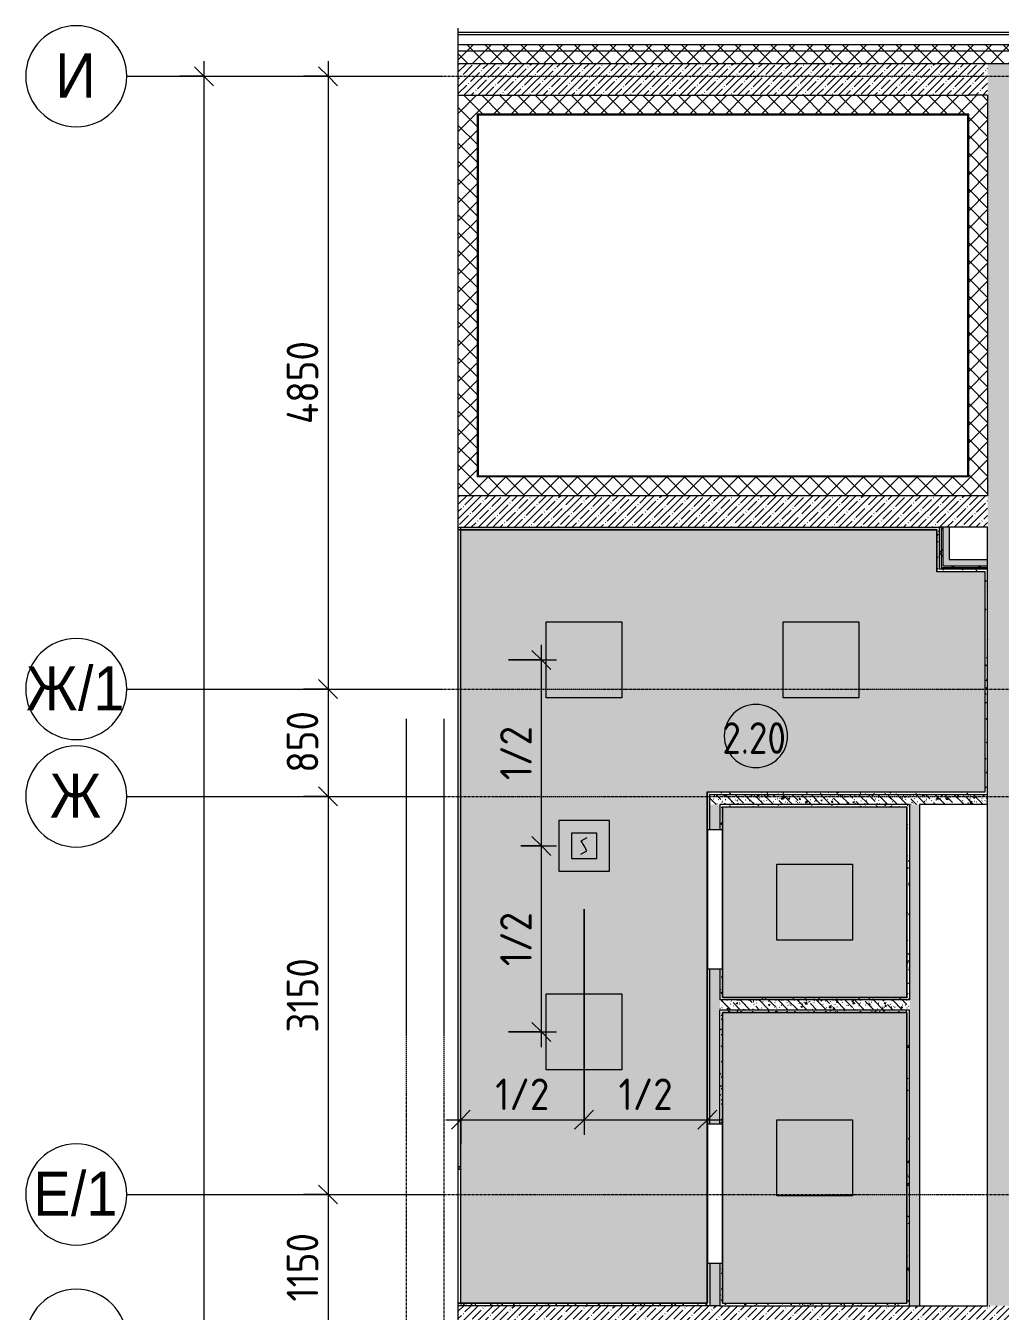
# Model space of a CAD drawing. Header units: millimetres. Extents: x 81548 to 272142, y -8553 to 29000.
# Drawn here: x 81548 to 89260, y 17226 to 27400 of the extents above; entities that cross this region are included whole.
import ezdxf

# ---------------------------------------------------------------- set-up
doc = ezdxf.new("R2010")
doc.units = ezdxf.units.MM
doc.linetypes.add('Осевая', pattern=[31.75, 6.35, -4.7625, 15.875, -4.7625])
for name, color, linetype, lineweight in [('A-ANNO-DIMS', 7, 'Continuous', 9), ('A-ANNO-DIMS-100', 7, 'Continuous', 9), ('A-AREA-IDEN', 7, 'Continuous', 9), ('A-DETL-GENF', 7, 'Continuous', 9), ('A-WALL', 7, 'Continuous', 9), ('I-WALL', 7, 'Continuous', 9), ('Q-SPCQ', 7, 'Continuous', 9), ('Оси', 7, 'Continuous', 9), ('Оси-1', 7, 'Continuous', 20), ('Оси-2', 7, 'Осевая', 9)]:
    doc.layers.add(name, color=color, linetype=linetype, lineweight=lineweight)
for name, color, linetype, lineweight, true_color in [('A-ANNO-NOTE', 1, 'Continuous', 9, 0xff0000), ('A-CLNG-1', 7, 'Continuous', 9, 0xeaeaea), ('A-WALL-1', 7, 'Continuous', 9, 0x3c3c3c), ('A-WALL-FNSH-1', 7, 'Continuous', 9, 0x3c3c3c), ('I-WALL-1', 7, 'Continuous', 9, 0x535353), ('Q-SPCQ-4', 1, 'Continuous', 9, 0xff0000)]:
    doc.layers.add(name, color=color, linetype=linetype, lineweight=lineweight, true_color=true_color)
doc.layers.add('A-CLNG-PATT-1', color=7, linetype='Continuous', lineweight=9, transparency=1)
doc.styles.add('Arial', font='arial.ttf', dxfattribs={"width": 0.9, "height": 350})
doc.styles.add('GOST Common_1', font='GOST_Common.ttf', dxfattribs={"width": 0.9, "height": 250})
doc.styles.add('ISOCPEUR', font='isocpeur.ttf', dxfattribs={"width": 0.9, "height": 250})
doc.dimstyles.new('ISO-2_5_0_9К_БОЛЬШОЙ', dxfattribs={"dimscale": 304.8, "dimtxt": 248.995294, "dimasz": 0.492126, "dimexe": 0.393701, "dimexo": 0.984252, "dimgap": 0, "dimtad": 1, "dimdec": 0, "dimrnd": 10, "dimzin": 0, "dimdsep": 46, "dimtxsty": 'ISOCPEUR', "dimblk1": 'OBLIQUE', "dimblk2": 'OBLIQUE', "dimsah": 1, "dimcen": 0.09, "dimdle": 0.393701, "dimazin": 0, "dimtfac": 1, "dimtdec": 4, "dimtix": 1, "dimtmove": 0, "dimatfit": 3, "dimfxl": 1, "dimtvp": 1, "dimtolj": 1, "dimtzin": 0, "dimarcsym": 2})
pattern_1 = [(45, (0, 0), (-70.71068, 70.71068), []), (135, (0, 0), (-70.71068, -70.71068), [])]
pattern_2 = [(45, (0, 0), (-57.024626, 57.024626), []), (45, (57.025, 0), (-57.024626, 57.024626), [100.806, -20.161, 3.353, -16.808])]
pattern_3 = [(135, (0, 0), (-75.43415, -75.43415), [106.68, -17.78, 3.556, -17.78]), (135, (0, 75.39), (-75.43415, -75.43415), []), (50, (0, 0), (127.52922, -11.15758), [13.335, -146.685]), (355, (0, 0), (-24.66966, 133.74002), [10.668, -117.348]), (100.451, (10.63, -0.93), (102.85973, 122.58178), [11.333, -124.663]), (46.184, (0, 35.56), (189.75516, -29.43036), [20.002, -220.027]), (96.636, (15.81, 33.1), (166.1822, 173.1996), [17, -186.995]), (351.184, (0, 35.56), (166.18393, 173.19757), [16.002, -176.022]), (21, (17.78, 26.67), (106.13027, -71.58603), [13.335, -146.685]), (326, (17.78, 26.67), (43.26188, 128.93175), [10.668, -117.348]), (71.451, (26.62, 20.7), (149.39198, 57.34505), [11.333, -124.663]), (37.5, (0, 0), (2.162228, 59.188357), [3.353, -112.573, 3.353, -115.773, -117.792]), (37.5, (0, 0), (2.162228, 59.188357), [-235.052, 3.353, -114.44]), (7.5, (0, 0), (46.773857, 70.126152), [3.353, -64.567, 3.353, -109.906, -44.894]), (7.5, (0, 0), (46.773857, 70.126152), [-181.178, 3.353, -41.542]), (327.5, (-39.65, 0), (94.913671, -4.010093), [3.353, -41.097, 3.353, -135.331, -184.023]), (327.5, (-39.65, 0), (94.913671, -4.010093), [-183.134, 3.353, -180.67]), (317.5, (-57.43, 0), (103.69057, 17.79882), [3.353, -54.432, 3.353, -88.748, -130.683]), (317.5, (-57.43, 0), (103.69057, 17.79882), [-149.885, 3.353, -127.33])]
pattern_4 = [(0, (0, 0), (121.92, 30.48), [10.058, -81.382, 10.058, -81.382, -487.68]), (0, (0, 0), (121.92, 30.48), [-182.88, 10.058, -172.822, 10.058, -81.382, -213.36]), (0, (0, 0), (121.92, 30.48), [-457.2, 10.058, -50.902, 10.058, -142.342]), (120, (45.72, 15.24), (-87.356454, 90.345817), [10.058, -81.382, 10.058, -81.382, -487.68]), (120, (45.72, 15.24), (-87.356454, 90.345817), [-182.88, 10.058, -172.822, 10.058, -81.382, -213.36]), (120, (45.72, 15.24), (-87.356454, 90.345817), [-457.2, 10.058, -50.902, 10.058, -142.342]), (240, (60.96, 76.2), (-34.563546, -120.825817), [10.058, -81.382, 10.058, -81.382, -487.68]), (240, (60.96, 76.2), (-34.563546, -120.825817), [-182.88, 10.058, -172.822, 10.058, -81.382, -213.36]), (240, (60.96, 76.2), (-34.563546, -120.825817), [-457.2, 10.058, -50.902, 10.058, -142.342])]
pattern_5 = [(45, (0, 0), (-106.06602, 106.06602), []), (135, (0, 0), (-106.06602, -106.06602), [])]

# ---------------------------------------------------------------- blocks, each defined once
blk = doc.blocks.new('Извещатель потолочный - Монтируемые на перекрытии-30363648-Сводный план потолков 2 этажа в осях 23-33')
at = {"layer": 'Q-SPCQ'}
for p, q in [((-300, 300), (-300, -100)), ((100, 300), (-300, 300)), ((100, -100), (100, 300)), ((0, 200), (-200, 200)), ((-200, 200), (-200, 0)), ((-122, 139), (-75, 166)), ((-100, 100), (-122, 139)), ((0, 0), (0, 200)), ((-200, 0), (0, 0)), ((-125, 34), (-78, 61)), ((-78, 61), (-100, 100)), ((-300, -100), (100, -100))]:
    blk.add_line(p, q, dxfattribs=at)
blk = doc.blocks.new('DET_L_Линия разрыва - М100-30654842-Сводный план потолков 2 этажа в осях 23-33')
at = {"layer": 'A-DETL-GENF'}
blk.add_line((11740, 0), (0, 0), dxfattribs=at)
blk = doc.blocks.new('Ось сетки - D8-29747960-Сводный план потолков 2 этажа в осях 23-33')
at = {"layer": 'Оси-1'}
for start, end in [(360, 180), (180, 360)]:
    blk.add_arc((0, 0), 4, start, end, dxfattribs=at)
blk = doc.blocks.new('DIMBLOCK14-Сводный план потолков 2 этажа в осях 23-33')
at = {"layer": 'A-ANNO-DIMS-100', "lineweight": 20}
for p, q in [((83940, 27000), (83865, 27075)), ((83940, 27000), (84015, 26925)), ((83940, 22150), (83865, 22225)), ((83940, 22150), (84015, 22075))]:
    blk.add_line(p, q, dxfattribs=at)
at = {"layer": 'A-ANNO-DIMS-100'}
for p, q in [((83940, 27120), (83940, 22150)), ((83746, 27000), (84060, 27000)), ((83940, 27000), (83746, 27000)), ((83746, 22150), (84060, 22150)), ((83940, 22150), (83746, 22150))]:
    blk.add_line(p, q, dxfattribs=at)
at = {"layer": 'A-ANNO-DIMS-100', "color": 0, "insert": (83613, 24247), "char_height": 250, "width": 787.21, "attachment_point": 1, "rotation": 90, "line_spacing_factor": 1.149209, "style": 'ISOCPEUR'}
blk.add_mtext('4850', dxfattribs=at)
blk = doc.blocks.new('_Oblique')
at = {"color": 0, "linetype": 'ByBlock', "lineweight": -2}
blk.add_line((-0.5, -0.5), (0.5, 0.5), dxfattribs=at)
blk = doc.blocks.new('DIMBLOCK15-Сводный план потолков 2 этажа в осях 23-33')
at = {"layer": 'A-ANNO-DIMS-100', "lineweight": 20}
for p, q in [((83940, 22150), (83865, 22225)), ((83940, 22150), (84015, 22075)), ((83940, 21300), (83865, 21375)), ((83940, 21300), (84015, 21225))]:
    blk.add_line(p, q, dxfattribs=at)
at = {"layer": 'A-ANNO-DIMS-100'}
for p, q in [((83746, 22150), (84060, 22150)), ((83940, 22150), (83746, 22150)), ((83940, 22150), (83940, 21300)), ((83746, 21300), (84060, 21300)), ((83940, 21300), (83746, 21300))]:
    blk.add_line(p, q, dxfattribs=at)
at = {"layer": 'A-ANNO-DIMS-100', "color": 0, "insert": (83613, 21488), "char_height": 250, "width": 568.86, "attachment_point": 1, "rotation": 90, "line_spacing_factor": 1.149209, "style": 'ISOCPEUR'}
blk.add_mtext('850', dxfattribs=at)
blk = doc.blocks.new('DIMBLOCK16-Сводный план потолков 2 этажа в осях 23-33')
at = {"layer": 'A-ANNO-DIMS-100', "lineweight": 20}
for p, q in [((83940, 21300), (83865, 21375)), ((83940, 21300), (84015, 21225)), ((83940, 18150), (83865, 18225)), ((83940, 18150), (84015, 18075))]:
    blk.add_line(p, q, dxfattribs=at)
at = {"layer": 'A-ANNO-DIMS-100'}
for p, q in [((83746, 21300), (84060, 21300)), ((83940, 21300), (83746, 21300)), ((83940, 21300), (83940, 18150)), ((83746, 18150), (84060, 18150)), ((83940, 18150), (83746, 18150))]:
    blk.add_line(p, q, dxfattribs=at)
at = {"layer": 'A-ANNO-DIMS-100', "color": 0, "insert": (83613, 19431), "char_height": 250, "width": 706.76, "attachment_point": 1, "rotation": 90, "line_spacing_factor": 1.149209, "style": 'ISOCPEUR'}
blk.add_mtext('3150', dxfattribs=at)
blk = doc.blocks.new('DIMBLOCK17-Сводный план потолков 2 этажа в осях 23-33')
at = {"layer": 'A-ANNO-DIMS-100', "lineweight": 20}
for p, q in [((83940, 18150), (83865, 18225)), ((83940, 18150), (84015, 18075)), ((83940, 17000), (83865, 17075)), ((83940, 17000), (84015, 16925))]:
    blk.add_line(p, q, dxfattribs=at)
at = {"layer": 'A-ANNO-DIMS-100'}
for p, q in [((83746, 18150), (84060, 18150)), ((83940, 18150), (83746, 18150)), ((83940, 18150), (83940, 17000)), ((83746, 17000), (84060, 17000)), ((83940, 17000), (83746, 17000))]:
    blk.add_line(p, q, dxfattribs=at)
at = {"layer": 'A-ANNO-DIMS-100', "color": 0, "insert": (83613, 17302), "char_height": 250, "width": 655.05, "attachment_point": 1, "rotation": 90, "line_spacing_factor": 1.149209, "style": 'ISOCPEUR'}
blk.add_mtext('1150', dxfattribs=at)
blk = doc.blocks.new('DIMBLOCK26-Сводный план потолков 2 этажа в осях 23-33')
at = {"layer": 'A-ANNO-DIMS-100', "lineweight": 20}
for p, q in [((82958, 27000), (82883, 27075)), ((82958, 27000), (83033, 26925)), ((82958, 0), (82883, 75)), ((82958, 0), (83033, -75))]:
    blk.add_line(p, q, dxfattribs=at)
at = {"layer": 'A-ANNO-DIMS-100'}
for p, q in [((82958, 27120), (82958, -120)), ((82764, 27000), (83078, 27000)), ((82958, 27000), (82764, 27000)), ((82764, 0), (83078, 0)), ((82958, 0), (82764, 0))]:
    blk.add_line(p, q, dxfattribs=at)
at = {"layer": 'A-ANNO-DIMS-100', "color": 0, "insert": (82632, 13105), "char_height": 250, "width": 948.1, "attachment_point": 1, "rotation": 90, "line_spacing_factor": 1.149209, "style": 'ISOCPEUR'}
blk.add_mtext('27000', dxfattribs=at)
blk = doc.blocks.new('DIMBLOCK128-Сводный план потолков 2 этажа в осях 23-33')
at = {"layer": 'A-ANNO-DIMS-100', "lineweight": 20}
for p, q in [((85629, 20909), (85554, 20984)), ((85629, 20909), (85704, 20834)), ((85629, 19437), (85554, 19512)), ((85629, 19437), (85704, 19362))]:
    blk.add_line(p, q, dxfattribs=at)
at = {"layer": 'A-ANNO-DIMS-100'}
for p, q in [((85466, 20909), (85749, 20909)), ((85629, 20909), (85466, 20909)), ((85629, 19317), (85629, 20909)), ((85368, 19437), (85749, 19437)), ((85629, 19437), (85368, 19437))]:
    blk.add_line(p, q, dxfattribs=at)
at = {"layer": 'A-ANNO-DIMS-100', "color": 0, "insert": (85302, 19957), "char_height": 250, "width": 517.14, "attachment_point": 1, "rotation": 90, "line_spacing_factor": 1.149209, "style": 'ISOCPEUR'}
blk.add_mtext('1/2', dxfattribs=at)
blk = doc.blocks.new('DIMBLOCK129-Сводный план потолков 2 этажа в осях 23-33')
at = {"layer": 'A-ANNO-DIMS-100'}
for p, q in [((85629, 20909), (85629, 22501)), ((85368, 22381), (85749, 22381)), ((85629, 22381), (85368, 22381)), ((85466, 20909), (85749, 20909)), ((85629, 20909), (85466, 20909))]:
    blk.add_line(p, q, dxfattribs=at)
at = {"layer": 'A-ANNO-DIMS-100', "lineweight": 20}
for p, q in [((85629, 22381), (85554, 22456)), ((85629, 22381), (85704, 22306)), ((85629, 20909), (85554, 20984)), ((85629, 20909), (85704, 20834))]:
    blk.add_line(p, q, dxfattribs=at)
at = {"layer": 'A-ANNO-DIMS-100', "color": 0, "insert": (85302, 21429), "char_height": 250, "width": 517.14, "attachment_point": 1, "rotation": 90, "line_spacing_factor": 1.149209, "style": 'ISOCPEUR'}
blk.add_mtext('1/2', dxfattribs=at)
blk = doc.blocks.new('DIMBLOCK130-Сводный план потолков 2 этажа в осях 23-33')
at = {"layer": 'A-ANNO-DIMS-100'}
for p, q in [((85966, 20409), (85966, 18621)), ((85966, 18741), (85966, 20409)), ((84991, 18547), (84991, 18861)), ((84871, 18741), (85966, 18741)), ((84991, 18741), (84991, 18547))]:
    blk.add_line(p, q, dxfattribs=at)
at = {"layer": 'A-ANNO-DIMS-100', "lineweight": 20}
for p, q in [((84991, 18741), (84916, 18666)), ((84991, 18741), (85066, 18816)), ((85966, 18741), (85891, 18666)), ((85966, 18741), (86041, 18816))]:
    blk.add_line(p, q, dxfattribs=at)
at = {"layer": 'A-ANNO-DIMS-100', "color": 0, "insert": (85263, 19068), "char_height": 250, "width": 517.14, "attachment_point": 1, "line_spacing_factor": 1.149209, "style": 'ISOCPEUR'}
blk.add_mtext('1/2', dxfattribs=at)
blk = doc.blocks.new('DIMBLOCK131-Сводный план потолков 2 этажа в осях 23-33')
at = {"layer": 'A-ANNO-DIMS-100'}
for p, q in [((85966, 20409), (85966, 18621)), ((85966, 18741), (85966, 20409)), ((86942, 18547), (86942, 18861)), ((85966, 18741), (87062, 18741)), ((86942, 18741), (86942, 18547))]:
    blk.add_line(p, q, dxfattribs=at)
at = {"layer": 'A-ANNO-DIMS-100', "lineweight": 20}
for p, q in [((85966, 18741), (85891, 18666)), ((85966, 18741), (86041, 18816)), ((86942, 18741), (86867, 18666)), ((86942, 18741), (87017, 18816))]:
    blk.add_line(p, q, dxfattribs=at)
at = {"layer": 'A-ANNO-DIMS-100', "color": 0, "insert": (86239, 19068), "char_height": 250, "width": 517.14, "attachment_point": 1, "line_spacing_factor": 1.149209, "style": 'ISOCPEUR'}
blk.add_mtext('1/2', dxfattribs=at)
blk = doc.blocks.new('Марка_Помещения - Номер-25198446-Сводный план потолков 2 этажа в осях 23-33')
at = {"layer": 'A-AREA-IDEN'}
for start, end in [(360, 180), (180, 360)]:
    blk.add_arc((0, 0), 2.5, start, end, dxfattribs=at)

msp = doc.modelspace()

# ---------------------------------------------------------------- hatches: boundary and pattern name
at = {"layer": 'A-CLNG-PATT-1'}
for points in [[(86940.7, 17291), (86940.7, 21336.8), (89139, 21336.8), (89139, 23080), (88760, 23080), (88760, 23409), (84991, 23409), (84991, 17291), (85838, 17291)], [(88520.7, 19711), (88520.7, 21214.8), (87062.7, 21214.8), (87062.7, 19711), (87109.6, 19711)], [(88520.7, 17291), (88520.7, 19589), (87062.7, 19589), (87062.7, 17291), (87109.6, 17291)]]:
    msp.add_hatch(color=256, dxfattribs=at).paths.add_polyline_path(points)
at = {"layer": 'A-WALL'}
h = msp.add_hatch(dxfattribs=at)
h.set_pattern_fill('FP_1', color=256, style=0, pattern_type=2)
h.set_pattern_definition(pattern_1)
h.paths.add_polyline_path([(93160, 27200), (93160, 27250), (84970.7, 27250), (84970.7, 27200), (93060, 27200)])
h = msp.add_hatch(dxfattribs=at)
h.set_pattern_fill('FP_1', color=256, style=0, pattern_type=2)
h.set_pattern_definition(pattern_1)
h.paths.add_polyline_path([(93060, 27100), (93060, 27200), (84970.7, 27200), (84970.7, 27100), (92196.2, 27100)])
h = msp.add_hatch(dxfattribs=at)
h.set_pattern_fill('FP_1', color=256, style=0, pattern_type=2)
h.set_pattern_definition(pattern_1)
h.paths.add_polyline_path([(85120, 23680), (85120, 26850), (84970.7, 26849.3), (84970.7, 23680)])
h = msp.add_hatch(dxfattribs=at)
h.set_pattern_fill('FP_1', color=256, style=0, pattern_type=2)
h.set_pattern_definition(pattern_1)
h.paths.add_polyline_path([(85120, 26700), (89010, 26700), (89010, 26850), (85120, 26850)])
h = msp.add_hatch(dxfattribs=at)
h.set_pattern_fill('FP_1', color=256, style=0, pattern_type=2)
h.set_pattern_definition(pattern_1)
h.paths.add_polyline_path([(89010, 23680), (89160, 23680), (89160, 26850), (89010, 26850), (89010, 23830)])
h = msp.add_hatch(dxfattribs=at)
h.set_pattern_fill('FP_1', color=256, style=0, pattern_type=2)
h.set_pattern_definition(pattern_1)
h.paths.add_polyline_path([(89010, 23680), (89010, 23830), (85120, 23830), (85120, 23680), (89007, 23680)])
at = {"layer": 'I-WALL'}
h = msp.add_hatch(dxfattribs=at)
h.set_pattern_fill('FP_2', color=256, style=0, pattern_type=2)
h.set_pattern_definition(pattern_2)
h.paths.add_polyline_path([(89002, 26850), (89160, 26850), (89160, 27100), (84970.7, 27098.9), (84970.7, 26850), (87109.6, 26850)])
h = msp.add_hatch(dxfattribs=at)
h.set_pattern_fill('FP_2', color=256, style=0, pattern_type=2)
h.set_pattern_definition(pattern_2)
h.paths.add_polyline_path([(89410, 17270), (89410, 27100), (89160, 27100), (89160, 17270)])
h = msp.add_hatch(dxfattribs=at)
h.set_pattern_fill('FP_2', color=256, style=0, pattern_type=2)
h.set_pattern_definition(pattern_2)
h.paths.add_polyline_path([(88780, 23430), (89160, 23430), (89160, 23680), (84970.7, 23680), (84970.7, 23430), (88760, 23430)])
h = msp.add_hatch(dxfattribs=at)
h.set_pattern_fill('FP_20', color=256, style=0, pattern_type=2)
h.set_pattern_definition(pattern_4)
h.paths.add_polyline_path([(88760, 23410), (88760, 23430), (84970.7, 23430), (84970.7, 23410), (88381.2, 23410)])
h = msp.add_hatch(dxfattribs=at)
h.set_pattern_fill('FP_20', color=256, style=0, pattern_type=2)
h.set_pattern_definition(pattern_4)
h.paths.add_polyline_path([(84970.7, 18370), (84990, 18370), (84990, 23430), (84970.7, 23430), (84970.7, 18538.8)])
h = msp.add_hatch(dxfattribs=at)
h.set_pattern_fill('FP_20', color=256, style=0, pattern_type=2)
h.set_pattern_definition(pattern_4)
h.paths.add_polyline_path([(88780, 23080), (88780, 23430), (88760, 23430), (88760, 23080)])
h = msp.add_hatch(dxfattribs=at)
h.set_pattern_fill('FP_30', color=256, style=0, pattern_type=2)
h.set_pattern_definition(pattern_5)
h.paths.add_polyline_path([(88780, 23100), (88792.5, 23100), (88792.5, 23430), (88780, 23430)])
h = msp.add_hatch(dxfattribs=at)
h.set_pattern_fill('FP_30', color=256, style=0, pattern_type=2)
h.set_pattern_definition(pattern_5)
h.paths.add_polyline_path([(88792.5, 23112.5), (88805, 23112.5), (88805, 23430), (88792.5, 23430)])
for points in [[(88805, 23125), (88855, 23125), (88855, 23430), (88805, 23430)], [(89160, 23125), (89160, 23175), (88855, 23175), (88855, 23125), (89017.1, 23125)]]:
    msp.add_hatch(color=256, dxfattribs=at).paths.add_polyline_path(points)
h = msp.add_hatch(dxfattribs=at)
h.set_pattern_fill('FP_20', color=256, style=0, pattern_type=2)
h.set_pattern_definition(pattern_4)
h.paths.add_polyline_path([(89140, 23080), (89140, 23100), (88780, 23100), (88780, 23080), (89127, 23080)])
h = msp.add_hatch(dxfattribs=at)
h.set_pattern_fill('FP_30', color=256, style=0, pattern_type=2)
h.set_pattern_definition(pattern_5)
h.paths.add_polyline_path([(88792.5, 23100), (89160, 23100), (89160, 23112.5), (88792.5, 23112.5)])
h = msp.add_hatch(dxfattribs=at)
h.set_pattern_fill('FP_30', color=256, style=0, pattern_type=2)
h.set_pattern_definition(pattern_5)
h.paths.add_polyline_path([(89160, 23112.5), (89160, 23125), (88805, 23125), (88805, 23112.5), (89017.1, 23112.5)])
h = msp.add_hatch(dxfattribs=at)
h.set_pattern_fill('FP_20', color=256, style=0, pattern_type=2)
h.set_pattern_definition(pattern_4)
h.paths.add_polyline_path([(89160, 21335.8), (89160, 23100), (89140, 23100), (89140, 21335.8)])
h = msp.add_hatch(dxfattribs=at)
h.set_pattern_fill('FP_20', color=256, style=0, pattern_type=2)
h.set_pattern_definition(pattern_4)
h.paths.add_polyline_path([(86941.7, 17290), (86961.7, 17290), (86961.7, 17605.4), (86941.7, 17605.4)])
h.paths.add_polyline_path([(86961.7, 18705.4), (86961.7, 19935.8), (86941.7, 19935.8), (86941.7, 18705.4)])
h.paths.add_polyline_path([(86961.7, 21035.8), (86961.7, 21335.8), (86941.7, 21335.8), (86941.7, 21035.8)])
h = msp.add_hatch(dxfattribs=at)
h.set_pattern_fill('FP_20', color=256, style=0, pattern_type=2)
h.set_pattern_definition(pattern_4)
h.paths.add_polyline_path([(89160, 21315.8), (89160, 21335.8), (86961.7, 21335.8), (86961.7, 21315.8), (87109.6, 21315.8)])
h = msp.add_hatch(dxfattribs=at)
h.set_pattern_fill('FP_9', color=256, style=0, pattern_type=2)
h.set_pattern_definition(pattern_3)
h.paths.add_polyline_path([(89160, 21235.8), (89160, 21315.8), (86961.7, 21315.8), (86961.7, 21235.8), (88621.7, 21235.8)])
h = msp.add_hatch(dxfattribs=at)
h.set_pattern_fill('FP_9', color=256, style=0, pattern_type=2)
h.set_pattern_definition(pattern_3)
h.paths.add_polyline_path([(86961.7, 17270), (87041.7, 17270), (87041.7, 17605.4), (86961.7, 17605.4), (86961.7, 17279.3)])
h.paths.add_polyline_path([(87041.7, 18705.4), (87041.7, 19935.8), (86961.7, 19935.8), (86961.7, 18705.4)])
h.paths.add_polyline_path([(86961.7, 21035.8), (87041.7, 21035.8), (87041.7, 21235.8), (86961.7, 21235.8)])
h = msp.add_hatch(dxfattribs=at)
h.set_pattern_fill('FP_20', color=256, style=0, pattern_type=2)
h.set_pattern_definition(pattern_4)
h.paths.add_polyline_path([(87041.7, 19690), (87061.7, 19690), (87061.7, 19935.8), (87041.7, 19935.8)])
h.paths.add_polyline_path([(87061.7, 21035.8), (87061.7, 21235.8), (87041.7, 21235.8), (87041.7, 21035.8)])
h = msp.add_hatch(dxfattribs=at)
h.set_pattern_fill('FP_20', color=256, style=0, pattern_type=2)
h.set_pattern_definition(pattern_4)
h.paths.add_polyline_path([(88520.7, 21215.8), (88521.7, 21215.8), (88521.7, 21235.8), (87061.7, 21235.8), (87061.7, 21215.8), (87109.6, 21215.8)])
h = msp.add_hatch(dxfattribs=at)
h.set_pattern_fill('FP_20', color=256, style=0, pattern_type=2)
h.set_pattern_definition(pattern_4)
h.paths.add_polyline_path([(88541.7, 19710), (88541.7, 21235.8), (88521.7, 21235.8), (88521.7, 19710)])
h = msp.add_hatch(dxfattribs=at)
h.set_pattern_fill('FP_9', color=256, style=0, pattern_type=2)
h.set_pattern_definition(pattern_3)
h.paths.add_polyline_path([(88621.7, 16180), (88621.7, 17050), (88541.7, 17050), (88541.7, 16180)])
h.paths.add_polyline_path([(88621.7, 17270), (88621.7, 21235.8), (88541.7, 21235.8), (88541.7, 17270)])
h = msp.add_hatch(dxfattribs=at)
h.set_pattern_fill('FP_9', color=256, style=0, pattern_type=2)
h.set_pattern_definition(pattern_3)
h.paths.add_polyline_path([(88541.7, 19610), (88541.7, 19690), (87041.7, 19690), (87041.7, 19610), (87109.6, 19610)])
h = msp.add_hatch(dxfattribs=at)
h.set_pattern_fill('FP_20', color=256, style=0, pattern_type=2)
h.set_pattern_definition(pattern_4)
h.paths.add_polyline_path([(88541.7, 19690), (88541.7, 19710), (87061.7, 19710), (87061.7, 19690), (87109.6, 19690)])
h = msp.add_hatch(dxfattribs=at)
h.set_pattern_fill('FP_20', color=256, style=0, pattern_type=2)
h.set_pattern_definition(pattern_4)
h.paths.add_polyline_path([(88520.7, 19590), (88541.7, 19590), (88541.7, 19610), (87041.7, 19610), (87041.7, 19590), (87109.6, 19590)])
h = msp.add_hatch(dxfattribs=at)
h.set_pattern_fill('FP_20', color=256, style=0, pattern_type=2)
h.set_pattern_definition(pattern_4)
h.paths.add_polyline_path([(87061.7, 17270), (87061.7, 17605.4), (87041.7, 17605.4), (87041.7, 17270)])
h.paths.add_polyline_path([(87061.7, 18705.4), (87061.7, 19590), (87041.7, 19590), (87041.7, 18705.4)])
h = msp.add_hatch(dxfattribs=at)
h.set_pattern_fill('FP_20', color=256, style=0, pattern_type=2)
h.set_pattern_definition(pattern_4)
h.paths.add_polyline_path([(88521.7, 17290), (88541.7, 17290), (88541.7, 19590), (88521.7, 19590), (88521.7, 17291)])
h = msp.add_hatch(dxfattribs=at)
h.set_pattern_fill('FP_20', color=256, style=0, pattern_type=2)
h.set_pattern_definition(pattern_4)
h.paths.add_polyline_path([(84991, 18349.5), (84990, 18369.5), (84970.7, 18369.5), (84970.7, 18349.5), (84990, 18349.5)])
h = msp.add_hatch(dxfattribs=at)
h.set_pattern_fill('FP_20', color=256, style=0, pattern_type=2)
h.set_pattern_definition(pattern_4)
h.paths.add_polyline_path([(86961.7, 17270), (86961.7, 17290), (84970.7, 17290), (84970.7, 17270), (86490, 17270)])
h = msp.add_hatch(dxfattribs=at)
h.set_pattern_fill('FP_2', color=256, style=0, pattern_type=2)
h.set_pattern_definition(pattern_2)
h.paths.add_polyline_path([(86490, 17050), (86490, 17270), (84970.7, 17269.9), (84970.7, 17060), (85070, 17060), (85070, 17050), (86170, 17050), (86170, 17060), (86270, 17060), (86270, 17050)])
h = msp.add_hatch(dxfattribs=at)
h.set_pattern_fill('FP_2', color=256, style=0, pattern_type=2)
h.set_pattern_definition(pattern_2)
h.paths.add_polyline_path([(92810, 17050), (92810, 17270), (86490, 17270), (86490, 17050), (92196.2, 17050)])
h = msp.add_hatch(dxfattribs=at)
h.set_pattern_fill('FP_20', color=256, style=0, pattern_type=2)
h.set_pattern_definition(pattern_4)
h.paths.add_polyline_path([(88381.2, 17270), (88541.7, 17270), (88541.7, 17290), (87061.7, 17290), (87061.7, 17270), (87109.6, 17270)])

# ---------------------------------------------------------------- linework, layer by layer
at = {"layer": 'A-ANNO-NOTE'}
for p, q in [((85665.4, 22681), (86265.4, 22681)), ((85665.4, 22081), (85665.4, 22681)), ((86265.4, 22681), (86265.4, 22081)), ((87540.7, 22681), (88140.7, 22681)), ((87540.7, 22081), (87540.7, 22681)), ((88140.7, 22681), (88140.7, 22081)), ((86265.4, 22081), (85665.4, 22081)), ((88140.7, 22081), (87540.7, 22081)), ((87491.7, 20762.9), (88091.7, 20762.9)), ((87491.7, 20162.9), (87491.7, 20762.9)), ((88091.7, 20762.9), (88091.7, 20162.9)), ((88091.7, 20162.9), (87491.7, 20162.9)), ((85665.4, 19736.8), (86265.4, 19736.8)), ((85665.4, 19136.8), (85665.4, 19736.8)), ((86265.4, 19736.8), (86265.4, 19136.8)), ((86265.4, 19136.8), (85665.4, 19136.8)), ((87491.7, 18740), (88091.7, 18740)), ((87491.7, 18140), (87491.7, 18740)), ((88091.7, 18740), (88091.7, 18140)), ((88091.7, 18140), (87491.7, 18140))]:
    msp.add_line(p, q, dxfattribs=at)
at = {"layer": 'A-CLNG-1'}
for p, q in [((85128, 23838), (88381.2, 23838)), ((88760, 23409), (84991, 23409)), ((84991, 18349.5), (84991, 23409)), ((89139, 23080), (89139, 21336.8)), ((86940.7, 17291), (86940.7, 21336.8)), ((88520.7, 21214.8), (87062.7, 21214.8)), ((87062.7, 21214.8), (87062.7, 19711)), ((87062.7, 19711), (88520.7, 19711)), ((87062.7, 19589), (87062.7, 17291)), ((84991, 17291), (84991, 18348.5)), ((84991, 17291), (86940.7, 17291))]:
    msp.add_line(p, q, dxfattribs=at)
at = {"layer": 'A-WALL'}
for p, q in [((84970.7, 27330), (93290, 27330)), ((84970.7, 27250), (93210, 27250)), ((84970.7, 27200), (93160, 27200)), ((89160, 26850), (89010, 26850)), ((89160, 26850), (89160, 23680)), ((85120, 26700), (85120, 23830)), ((89010, 26700), (85120, 26700)), ((85123, 26697), (85123, 23833)), ((89007, 26697), (85123, 26697)), ((89007, 23833), (89007, 26697)), ((89010, 23830), (89010, 26700)), ((89010, 23830), (85120, 23830)), ((89007, 23833), (85123, 23833)), ((84990, 23430), (88780, 23430)), ((84990, 18370), (84990, 23430)), ((88760, 23080), (88760, 23410)), ((88792.5, 23430), (88792.5, 23112.5)), ((88805, 23430), (88805, 23125)), ((88792.5, 23112.5), (89160, 23112.5)), ((88805, 23125), (89160, 23125)), ((89160, 21335.8), (89160, 23125)), ((88780, 23080), (89140, 23080)), ((89140, 21335.8), (89140, 23080)), ((86961.7, 21035.8), (86961.7, 21315.8)), ((88541.7, 21235.8), (87041.7, 21235.8)), ((87041.7, 21235.8), (87041.7, 21035.8)), ((87061.7, 21035.8), (87061.7, 21215.8)), ((88521.7, 21215.8), (88521.7, 19711)), ((88541.7, 21235.8), (88541.7, 19690)), ((86961.7, 18705.4), (86961.7, 19935.8)), ((87041.7, 19935.8), (87041.7, 19690)), ((87061.7, 19710), (87061.7, 19935.8)), ((88541.7, 19690), (87041.7, 19690)), ((87061.7, 19710), (88521.7, 19710)), ((87041.7, 18705.4), (87041.7, 19610)), ((87061.7, 19590), (88521.7, 19590)), ((87061.7, 18705.4), (87061.7, 19590)), ((88521.7, 19590), (88521.7, 17290)), ((88541.7, 17270), (88541.7, 19610)), ((86961.7, 17605.4), (86961.7, 17270)), ((87041.7, 17605.4), (87041.7, 17270)), ((87061.7, 17290), (87061.7, 17605.4)), ((86941.7, 17290), (84970.7, 17290)), ((87041.7, 17270), (89160, 17270)), ((87061.7, 17290), (88521.7, 17290))]:
    msp.add_line(p, q, dxfattribs=at)
at = {"layer": 'A-WALL-1'}
for p, q in [((84970.7, 27100), (93060, 27100)), ((89160, 27100), (93060, 27100)), ((84970.7, 26850), (89010, 26850)), ((89160, 23680), (84970.7, 23680)), ((84970.7, 23430), (84990, 23430)), ((84990, 23410), (84970.7, 23410)), ((89160, 23430), (88780, 23430)), ((88780, 23100), (88780, 23430)), ((88855, 23430), (88855, 23175)), ((89160, 23125), (89160, 23430)), ((89160, 23100), (88780, 23100)), ((88855, 23175), (89160, 23175)), ((86941.7, 21035.8), (86941.7, 21335.8)), ((86941.7, 21335.8), (89140, 21335.8)), ((86961.7, 21315.8), (89160, 21315.8)), ((89160, 17270), (89160, 21335.8)), ((88521.7, 21215.8), (87061.7, 21215.8)), ((89160, 21235.8), (88621.7, 21235.8)), ((88621.7, 21235.8), (88621.7, 17270)), ((87061.7, 21035.8), (86941.7, 21035.8)), ((86941.7, 19935.8), (87061.7, 19935.8)), ((86941.7, 18705.4), (86941.7, 19935.8)), ((88541.7, 19610), (87041.7, 19610)), ((87061.7, 18705.4), (86941.7, 18705.4)), ((84990, 18370), (84970.7, 18370)), ((84970.7, 18369.5), (84991, 18369.5)), ((84991, 18349.5), (84970.7, 18349.5)), ((86941.7, 17605.4), (87061.7, 17605.4)), ((86941.7, 17290), (86941.7, 17605.4)), ((87041.7, 17270), (84970.7, 17270))]:
    msp.add_line(p, q, dxfattribs=at)
at = {"layer": 'A-WALL-FNSH-1'}
for p, q in [((84970.7, 27350), (93310, 27350)), ((85128, 26692), (85128, 23838)), ((89002, 26692), (85128, 26692)), ((89002, 23838), (89002, 26692)), ((88381.2, 23838), (89002, 23838)), ((84990, 23410), (88760, 23410)), ((88759, 23079), (88759, 23409)), ((89139, 23079), (88759, 23079)), ((88760, 23080), (88780, 23080)), ((86940.7, 21336.8), (89139, 21336.8)), ((88520.7, 19710), (88520.7, 21215.8)), ((88521.7, 21214.8), (88520.7, 21214.8)), ((86941.7, 21035.8), (86940.7, 21035.8)), ((87062.7, 21035.8), (87061.7, 21035.8)), ((86940.7, 19935.8), (86941.7, 19935.8)), ((87061.7, 19935.8), (87062.7, 19935.8)), ((88520.7, 19711), (88521.7, 19711)), ((88521.7, 19711), (88521.7, 19710)), ((88520.7, 19589), (87062.7, 19589)), ((88520.7, 17291), (88520.7, 19589)), ((86941.7, 18705.4), (86940.7, 18705.4)), ((87062.7, 18705.4), (87061.7, 18705.4)), ((84991, 18348.5), (84970.7, 18348.5)), ((84990, 18369.5), (84990, 18370)), ((84991, 18349.5), (84991, 18348.5)), ((86940.7, 17605.4), (86941.7, 17605.4)), ((87061.7, 17605.4), (87062.7, 17605.4)), ((84970.7, 17291), (84991, 17291)), ((87062.7, 17291), (88520.7, 17291))]:
    msp.add_line(p, q, dxfattribs=at)
at = {"layer": 'I-WALL-1'}
for p, q in [((86941.7, 21035.8), (86941.7, 19935.8)), ((87061.7, 19935.8), (87061.7, 21035.8)), ((86941.7, 18705.4), (86941.7, 17605.4)), ((87061.7, 17605.4), (87061.7, 18705.4))]:
    msp.add_line(p, q, dxfattribs=at)
at = {"layer": 'Оси'}
for p, q in [((82347.6, 27000), (84847.6, 27000)), ((82347.6, 22150), (84847.6, 22150)), ((84560, 19415.1), (84560, 21915.1)), ((84860, 19415.1), (84860, 21915.1)), ((82347.6, 21300), (84847.6, 21300)), ((82347.6, 18150), (84847.6, 18150))]:
    msp.add_line(p, q, dxfattribs=at)
at = {"layer": 'Оси-2'}
for p, q in [((84847.6, 27000), (90740, 27000)), ((84847.6, 22150), (90740, 22150)), ((84847.6, 21300), (122580, 21300)), ((84560, 593.7), (84560, 19415.1)), ((84860, 1863.7), (84860, 19415.1)), ((84847.6, 18150), (122738, 18150))]:
    msp.add_line(p, q, dxfattribs=at)

# ---------------------------------------------------------------- block references
at = {"layer": 'A-AREA-IDEN', "xscale": 99.99999999999993, "yscale": 99.99999999999993, "zscale": 99.99999999999993}
msp.add_blockref('Марка_Помещения - Номер-25198446-Сводный план потолков 2 этажа в осях 23-33', (87326.2, 21778.8), dxfattribs=at)
at = {"layer": 'A-DETL-GENF', "rotation": 270.0000000000003}
msp.add_blockref('DET_L_Линия разрыва - М100-30654842-Сводный план потолков 2 этажа в осях 23-33', (84970.7, 27380.8), dxfattribs=at)
at = {"layer": 'Q-SPCQ-4'}
msp.add_blockref('Извещатель потолочный - Монтируемые на перекрытии-30363648-Сводный план потолков 2 этажа в осях 23-33', (86066.4, 20808.9), dxfattribs=at)
at = {"layer": 'Оси-1', "xscale": 99.99999999999993, "yscale": 99.99999999999993, "zscale": 99.99999999999993, "rotation": 269.9999999999994}
for p in [(81947.6, 27000), (81947.6, 22150), (81947.6, 21300), (81947.6, 18150), (81947.6, 17000)]:
    msp.add_blockref('Ось сетки - D8-29747960-Сводный план потолков 2 этажа в осях 23-33', p, dxfattribs=at)

# ---------------------------------------------------------------- texts
at = {"layer": 'A-AREA-IDEN', "insert": (87060.5, 21887.3), "char_height": 250, "width": 663.797, "attachment_point": 1, "style": 'GOST Common_1'}
msp.add_mtext('2.20', dxfattribs=at)
at = {"layer": 'Оси', "char_height": 350, "attachment_point": 1, "style": 'Arial'}
for s, insert, width in [('\\fArial|b0|i0|c204|p34|;\\W.9;И', (81783.1, 27181), 389.62), ('\\fArial|b0|i0|c204|p34|;\\W.9;Ж', (81550.9, 22331), 497.848), ('/1', (81961.7, 22331), 454.557), ('\\fArial|b0|i0|c204|p34|;\\W.9;Ж', (81738.6, 21481), 497.848), ('\\fArial|b0|i0|c204|p34|;\\W.9;Е', (81607.6, 18331), 360.759), ('/1', (81905.3, 18331), 454.557)]:
    msp.add_mtext(s, dxfattribs=dict(at, insert=insert, width=width))

# ---------------------------------------------------------------- dimensions: what is measured, and where the dimension line sits
at = {"layer": 'A-ANNO-DIMS'}
for base, p1, p2, override, picture, middle in [((82958.2, 0), (83064.2, 27000), (83064.2, 0), {"dimpost": '<>', "dimfxl": 26999.999823}, 'DIMBLOCK26-Сводный план потолков 2 этажа в осях 23-33', (82833.2, 13500)), ((83939.9, 22150), (84045.9, 27000), (84045.9, 22150), {"dimpost": '<>', "dimfxl": 4849.999753}, 'DIMBLOCK14-Сводный план потолков 2 этажа в осях 23-33', (83814.9, 24575)), ((83939.9, 21300), (84045.9, 22150), (84045.9, 21300), {"dimpost": '<>', "dimfxl": 850}, 'DIMBLOCK15-Сводный план потолков 2 этажа в осях 23-33', (83814.9, 21725)), ((83939.9, 18150), (84045.9, 21300), (84045.9, 18150), {"dimpost": '<>', "dimfxl": 3150}, 'DIMBLOCK16-Сводный план потолков 2 этажа в осях 23-33', (83814.9, 19725)), ((83939.9, 17000), (84045.9, 18150), (84045.9, 17000), {"dimpost": '<>', "dimfxl": 1150}, 'DIMBLOCK17-Сводный план потолков 2 этажа в осях 23-33', (83814.9, 17575))]:
    dim = msp.add_linear_dim(base=base, p1=p1, p2=p2, angle=90, dimstyle='ISO-2_5_0_9К_БОЛЬШОЙ', override=override, dxfattribs=at)
    dim.commit()
    dim.dimension.update_dxf_attribs({"geometry": picture, "text_midpoint": middle})
for base, p1, p2, picture, middle in [((85628.9, 22381), (85766.4, 20908.9), (85667.9, 22381), 'DIMBLOCK129-Сводный план потолков 2 этажа в осях 23-33', (85503.9, 21644.9)), ((85628.9, 20908.9), (85667.9, 19436.8), (85766.4, 20908.9), 'DIMBLOCK128-Сводный план потолков 2 этажа в осях 23-33', (85503.9, 20172.9))]:
    dim = msp.add_linear_dim(base=base, p1=p1, p2=p2, angle=90, text='1/2', dimstyle='ISO-2_5_0_9К_БОЛЬШОЙ', override={"dimpost": '<>', "dimfxl": 1475.358809}, dxfattribs=at)
    dim.commit()
    dim.dimension.update_dxf_attribs({"geometry": picture, "text_midpoint": middle})
for base, p1, p2, picture, middle in [((85966.4, 18741.4), (84991, 18847.5), (85966.4, 20708.9), 'DIMBLOCK130-Сводный план потолков 2 этажа в осях 23-33', (85478.7, 18866.4)), ((86941.7, 18741.4), (85966.4, 20708.9), (86941.7, 18847.5), 'DIMBLOCK131-Сводный план потолков 2 этажа в осях 23-33', (86454, 18866.4))]:
    dim = msp.add_linear_dim(base=base, p1=p1, p2=p2, text='1/2', dimstyle='ISO-2_5_0_9К_БОЛЬШОЙ', override={"dimpost": '<>', "dimfxl": 2101.478267}, dxfattribs=at)
    dim.commit()
    dim.dimension.update_dxf_attribs({"geometry": picture, "text_midpoint": middle})

doc.saveas('drawing.dxf')
